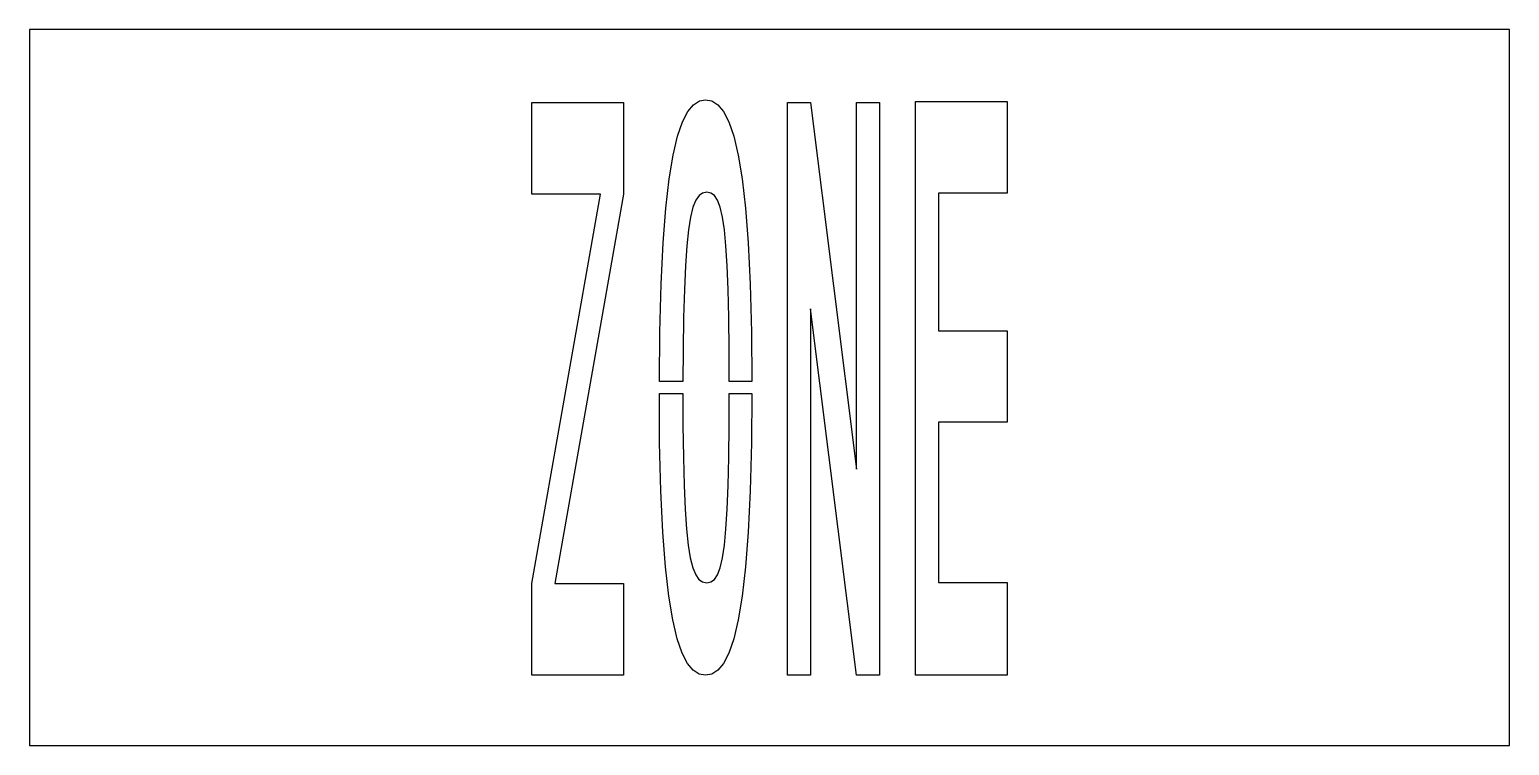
# Model space of a CAD drawing. Extents: x 0 to 62, y 0 to 30.
import ezdxf

# ---------------------------------------------------------------- set-up
doc = ezdxf.new("R2010")
doc.units = 0
doc.layers.add('CUT', color=7, linetype='Continuous')
doc.layers.add('OUTSIDE', color=1, linetype='Continuous')

msp = doc.modelspace()

# ---------------------------------------------------------------- linework, layer by layer
at = {"layer": 'CUT'}
for points in [[(24.886, 23.1048), (22.0036, 6.7848), (24.886, 6.7848), (24.886, 2.9448), (21.0436, 2.9448), (21.0436, 6.7848), (23.9236, 23.1048), (21.0436, 23.1048), (21.0436, 26.9448), (24.886, 26.9448)], [(29.854, 23.7432), (29.9932, 22.5216), (30.106, 21.0576), (30.1876, 19.3272), (30.2404, 17.316), (30.2554, 15.251), (29.3108, 15.251), (29.3068, 16.572), (29.2924, 17.9376), (29.266, 19.1112), (29.2276, 20.1048), (29.1772, 20.9328), (29.1124, 21.6096), (29.0308, 22.1448), (28.9348, 22.5528), (28.822, 22.848), (28.69, 23.0424), (28.5412, 23.1504), (28.3708, 23.1816), (28.198, 23.1504), (28.0468, 23.0424), (27.91, 22.848), (27.7924, 22.5528), (27.6916, 22.1448), (27.6052, 21.6096), (27.5332, 20.9328), (27.4756, 20.1048), (27.4324, 19.1112), (27.4012, 17.9376), (27.382, 16.572), (27.3739, 15.251), (26.3883, 15.251), (26.4076, 17.316), (26.4628, 19.3272), (26.5468, 21.0576), (26.662, 22.5216), (26.7988, 23.7432), (26.962, 24.7368), (27.1468, 25.5264), (27.3508, 26.1288), (27.5716, 26.5632), (27.8092, 26.8488), (28.0612, 27.0072), (28.3228, 27.0552), (28.5844, 27.0072), (28.8364, 26.8488), (29.074, 26.5632), (29.2972, 26.1288), (29.5036, 25.5264), (29.6884, 24.7368)], [(34.6516, 11.5728), (34.6516, 26.9424), (35.614, 26.9424), (35.614, 2.9448), (34.6516, 2.9448), (32.722, 18.2952), (32.722, 2.9448), (31.7572, 2.9448), (31.7572, 26.9424), (32.722, 26.9424)], [(38.074, 17.3808), (40.9564, 17.3808), (40.9564, 13.5408), (38.074, 13.5408), (38.074, 6.8208), (40.9564, 6.8208), (40.9564, 2.9448), (37.114, 2.9448), (37.114, 26.9808), (40.9564, 26.9808), (40.9564, 23.1408), (38.074, 23.1408)], [(30.106, 8.9424), (29.9932, 7.4784), (29.854, 6.2568), (29.6884, 5.2632), (29.5036, 4.4736), (29.2972, 3.8712), (29.074, 3.4368), (28.8364, 3.1512), (28.5844, 2.9928), (28.3228, 2.9448), (28.0588, 2.9928), (27.8068, 3.1512), (27.5668, 3.4368), (27.3412, 3.8712), (27.1324, 4.4736), (26.9452, 5.2632), (26.7796, 6.2568), (26.6404, 7.4784), (26.53, 8.9424), (26.4484, 10.6728), (26.398, 12.684), (26.3873, 14.749), (27.3728, 14.749), (27.3748, 13.428), (27.3916, 12.0624), (27.4204, 10.8888), (27.4636, 9.8952), (27.5212, 9.0672), (27.5932, 8.3904), (27.682, 7.8552), (27.7852, 7.4472), (27.9076, 7.152), (28.0444, 6.9576), (28.198, 6.852), (28.3708, 6.8184), (28.5412, 6.852), (28.69, 6.9576), (28.822, 7.152), (28.9348, 7.4472), (29.0308, 7.8552), (29.1124, 8.3904), (29.1772, 9.0672), (29.2276, 9.8952), (29.266, 10.8888), (29.2924, 12.0624), (29.3068, 13.428), (29.3108, 14.749), (30.2554, 14.749), (30.2404, 12.684), (30.1876, 10.6728)]]:
    msp.add_lwpolyline(points, close=True, dxfattribs=at)
at = {"layer": 'OUTSIDE'}
msp.add_lwpolyline([(0, 0), (62, 0), (62, 30), (0, 30)], close=True, dxfattribs=at)

doc.saveas('drawing.dxf')
